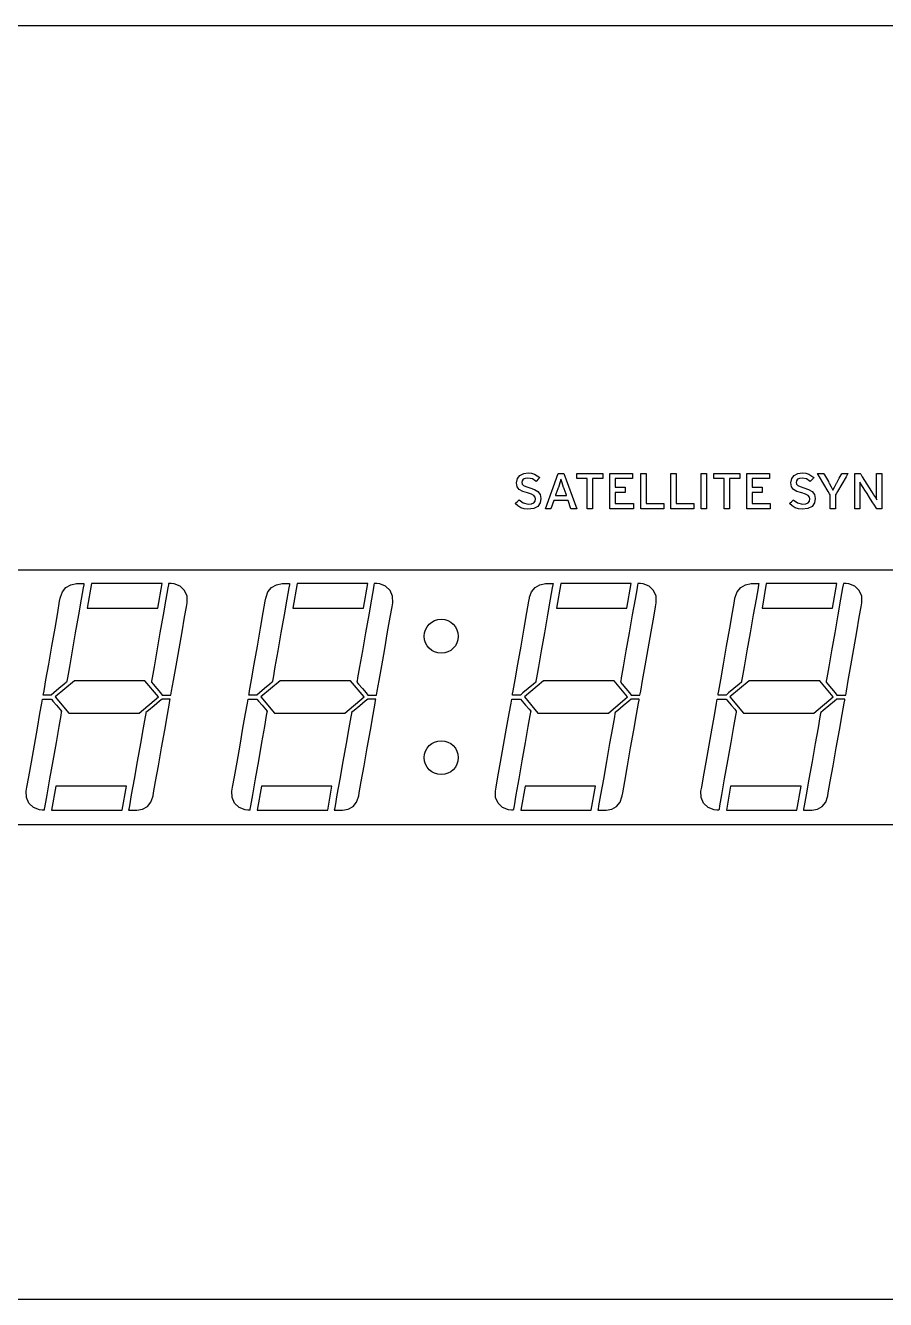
# Model space of a CAD drawing. Extents: x 294.5 to 305.5, y 218.5 to 222.1.
# Drawn here: x 299.939 to 302.066, y 218.902 to 222.052 of the extents above; entities that cross this region are included whole.
import ezdxf

# ---------------------------------------------------------------- set-up
doc = ezdxf.new("R2010")
doc.units = 0
doc.header["$MEASUREMENT"] = 0
doc.layers.get('0').update_dxf_attribs({"linetype": 'CONTINUOUS'})

msp = doc.modelspace()

# ---------------------------------------------------------------- linework, layer by layer
at = {"color": 7}
for points in [[(298.0355, 222.0523), (300, 222.0523), (301.9645, 222.0523), (303.6782, 222.0523), (304.8903, 222.0523), (305.2299, 222.0523), (305.3501, 222.0523), (305.4999, 221.9025), (305.4999, 221.78), (305.4999, 221.4572), (305.4999, 220.4775), (305.4999, 219.4978), (305.4999, 219.1749), (305.4999, 219.0525)], [(301.1817, 220.8561), (301.1724, 220.857), (301.1641, 220.8599), (301.1567, 220.8643), (301.1505, 220.8703), (301.152, 220.8717), (301.1553, 220.8749), (301.1585, 220.878), (301.16, 220.8794), (301.1703, 220.8718), (301.1827, 220.8689), (301.1907, 220.8698), (301.1963, 220.8722), (301.1996, 220.8762), (301.2007, 220.8818), (301.1997, 220.8863), (301.1963, 220.89), (301.1903, 220.8932), (301.181, 220.8964), (301.1689, 220.9005), (301.1603, 220.9053), (301.1552, 220.912), (301.1536, 220.9218), (301.1558, 220.9321), (301.162, 220.9398), (301.1712, 220.9446), (301.1824, 220.9462), (301.1908, 220.9454), (301.1983, 220.9431), (301.2112, 220.9344), (301.2098, 220.9329), (301.2066, 220.9298), (301.2035, 220.9267), (301.2021, 220.9252), (301.1929, 220.9313), (301.1814, 220.9334), (301.1748, 220.9325), (301.1703, 220.9302), (301.1676, 220.9268), (301.1668, 220.9225), (301.1677, 220.9184), (301.1707, 220.9151), (301.1767, 220.9121), (301.1861, 220.9089), (301.1978, 220.9049), (301.2065, 220.8997), (301.212, 220.8925), (301.2139, 220.8825), (301.212, 220.8718), (301.2062, 220.8634), (301.1962, 220.858), (301.1817, 220.8561)], [(301.2699, 220.91), (301.2661, 220.9212), (301.2644, 220.9265), (301.2634, 220.9303), (301.2623, 220.9265), (301.2606, 220.9212), (301.257, 220.91), (301.2567, 220.9091), (301.2559, 220.9068), (301.2534, 220.9), (301.251, 220.8931), (301.2502, 220.8908), (301.2499, 220.89), (301.251, 220.89), (301.2541, 220.89), (301.2634, 220.89), (301.2728, 220.89), (301.2758, 220.89), (301.277, 220.89), (301.2767, 220.8908), (301.2759, 220.8931), (301.2734, 220.9), (301.271, 220.9068), (301.2702, 220.9091), (301.2699, 220.91)], [(301.8595, 220.8561), (301.8504, 220.857), (301.8421, 220.8599), (301.8347, 220.8643), (301.8287, 220.8703), (301.8301, 220.8717), (301.8333, 220.8749), (301.8364, 220.878), (301.8378, 220.8794), (301.8483, 220.8718), (301.8606, 220.8689), (301.8686, 220.8698), (301.8743, 220.8722), (301.8777, 220.8762), (301.8789, 220.8818), (301.8778, 220.8863), (301.8745, 220.89), (301.8683, 220.8932), (301.8589, 220.8964), (301.8469, 220.9005), (301.8384, 220.9053), (301.8334, 220.912), (301.8317, 220.9218), (301.8339, 220.9321), (301.84, 220.9398), (301.8492, 220.9446), (301.8606, 220.9462), (301.8689, 220.9454), (301.8763, 220.9431), (301.889, 220.9344), (301.8876, 220.9329), (301.8845, 220.9298), (301.8813, 220.9267), (301.8799, 220.9252), (301.8709, 220.9313), (301.8595, 220.9334), (301.853, 220.9325), (301.8484, 220.9302), (301.8458, 220.9268), (301.845, 220.9225), (301.8458, 220.9184), (301.8489, 220.9151), (301.8547, 220.9121), (301.8639, 220.9089), (301.8756, 220.9049), (301.8845, 220.8997), (301.8901, 220.8925), (301.8921, 220.8825), (301.8902, 220.8718), (301.8842, 220.8634), (301.8741, 220.858), (301.8595, 220.8561)], [(301.9423, 220.892), (301.9423, 220.8905), (301.9423, 220.8866), (301.9423, 220.8747), (301.9423, 220.8628), (301.9423, 220.8589), (301.9423, 220.8574), (301.9402, 220.8574), (301.9357, 220.8574), (301.9311, 220.8574), (301.9291, 220.8574), (301.9291, 220.8589), (301.9291, 220.8628), (301.9291, 220.8747), (301.9291, 220.8866), (301.9291, 220.8905), (301.9291, 220.892), (301.9277, 220.8943), (301.9241, 220.9003), (301.9133, 220.9184), (301.9024, 220.9366), (301.8989, 220.9426), (301.8975, 220.9449), (301.9, 220.9449), (301.9053, 220.9449), (301.9107, 220.9449), (301.9131, 220.9449), (301.9137, 220.9439), (301.9152, 220.9411), (301.9199, 220.9329), (301.9246, 220.9246), (301.9261, 220.9219), (301.9267, 220.9208), (301.9317, 220.9113), (301.9355, 220.9035), (301.9396, 220.9112), (301.9446, 220.9208), (301.9452, 220.9219), (301.9468, 220.9246), (301.9516, 220.9329), (301.9564, 220.9411), (301.958, 220.9439), (301.9586, 220.9449), (301.9609, 220.9449), (301.966, 220.9449), (301.9711, 220.9449), (301.9735, 220.9449), (301.9721, 220.9426), (301.9686, 220.9366), (301.9579, 220.9184), (301.9471, 220.9003), (301.9436, 220.8943), (301.9423, 220.892)], [(302.044, 220.8574), (302.0425, 220.8598), (302.0385, 220.866), (302.0329, 220.8748), (302.0265, 220.8849), (302.0201, 220.895), (302.0145, 220.9038), (302.0106, 220.91), (302.0091, 220.9123), (302.0026, 220.9232), (302.0026, 220.9192), (302.0026, 220.9135), (302.0026, 220.9028), (302.0026, 220.9009), (302.0026, 220.8957), (302.0026, 220.8801), (302.0026, 220.8645), (302.0026, 220.8594), (302.0026, 220.8574), (302.0007, 220.8574), (301.9964, 220.8574), (301.992, 220.8574), (301.9901, 220.8574), (301.9901, 220.8584), (301.9901, 220.8612), (301.9901, 220.8711), (301.9901, 220.8851), (301.9901, 220.9012), (301.9901, 220.9172), (301.9901, 220.9312), (301.9901, 220.9411), (301.9901, 220.9439), (301.9901, 220.9449), (301.9922, 220.9449), (301.9967, 220.9449), (302.0012, 220.9449), (302.0033, 220.9449), (302.0047, 220.9426), (302.0085, 220.9366), (302.0199, 220.9183), (302.0313, 220.9), (302.0351, 220.8939), (302.0365, 220.8917), (302.0407, 220.8849), (302.044, 220.8791), (302.0439, 220.8831), (302.0438, 220.8889), (302.0437, 220.8998), (302.0437, 220.9017), (302.0437, 220.9068), (302.0437, 220.9223), (302.0437, 220.9378), (302.0437, 220.943), (302.0437, 220.9449), (302.0457, 220.9449), (302.0501, 220.9449), (302.0545, 220.9449), (302.0565, 220.9449), (302.0565, 220.9439), (302.0565, 220.9411), (302.0565, 220.9312), (302.0565, 220.9172), (302.0565, 220.9012), (302.0565, 220.8851), (302.0565, 220.8711), (302.0565, 220.8612), (302.0565, 220.8584), (302.0565, 220.8574), (302.0546, 220.8574), (302.0503, 220.8574), (302.046, 220.8574), (302.044, 220.8574)], [(302.3941, 220.0762), (301.6115, 220.0762), (300.7145, 220.0762), (299.8174, 220.0762), (299.0348, 220.0762), (298.4813, 220.0762), (298.3262, 220.0762), (298.2713, 220.0762), (298.2213, 220.126), (298.2213, 220.2088), (298.2213, 220.391), (298.2213, 220.5732), (298.2213, 220.656), (298.2713, 220.7062), (298.3262, 220.7062), (298.4813, 220.7062), (299.0348, 220.7062), (299.8174, 220.7062), (300.7145, 220.7062), (301.6115, 220.7062), (302.3941, 220.7062)], [(300.0258, 220.639), (300.0306, 220.6522), (300.0394, 220.6628), (300.0513, 220.6697), (300.0653, 220.6723), (300.0839, 220.6723), (300.0834, 220.6695), (300.0821, 220.6618), (300.0772, 220.6342), (300.0704, 220.5952), (300.0626, 220.5505), (300.0547, 220.5058), (300.0479, 220.4668), (300.043, 220.4393), (300.0417, 220.4315), (300.0412, 220.4288), (300.0353, 220.4238), (300.0222, 220.4129), (300.0092, 220.4019), (300.0032, 220.3969), (299.9834, 220.3969), (299.9839, 220.3997), (299.9852, 220.4073), (299.99, 220.4348), (299.9968, 220.4735), (300.0046, 220.518), (300.0124, 220.5624), (300.0191, 220.6012), (300.0239, 220.6286), (300.0253, 220.6363), (300.0258, 220.639)], [(300.2506, 220.4288), (300.2547, 220.4238), (300.2639, 220.4129), (300.273, 220.4019), (300.2772, 220.3969), (300.2989, 220.3969), (300.3006, 220.4067), (300.3052, 220.4326), (300.3117, 220.4691), (300.3191, 220.511), (300.3265, 220.5529), (300.3329, 220.5895), (300.3375, 220.6153), (300.3393, 220.6251), (300.3388, 220.641), (300.3326, 220.6551), (300.3216, 220.6658), (300.3069, 220.6716), (300.2999, 220.6723), (300.2933, 220.6723), (300.2928, 220.6695), (300.2915, 220.6618), (300.2866, 220.6342), (300.2798, 220.5952), (300.2719, 220.5505), (300.2641, 220.5058), (300.2573, 220.4668), (300.2524, 220.4393), (300.2511, 220.4315), (300.2506, 220.4288)], [(300.5341, 220.639), (300.5389, 220.6522), (300.5478, 220.6628), (300.5597, 220.6697), (300.5737, 220.6723), (300.5924, 220.6723), (300.5919, 220.6695), (300.5905, 220.6618), (300.5857, 220.6342), (300.5789, 220.5952), (300.571, 220.5505), (300.5632, 220.5058), (300.5563, 220.4668), (300.5515, 220.4393), (300.5501, 220.4315), (300.5497, 220.4288), (300.5437, 220.4238), (300.5307, 220.4129), (300.5176, 220.4019), (300.5117, 220.3969), (300.4917, 220.3969), (300.4921, 220.3997), (300.4935, 220.4073), (300.4983, 220.4348), (300.5051, 220.4735), (300.5129, 220.518), (300.5206, 220.5624), (300.5274, 220.6012), (300.5322, 220.6286), (300.5336, 220.6363), (300.5341, 220.639)], [(300.7589, 220.4288), (300.7631, 220.4238), (300.7723, 220.4129), (300.7815, 220.4019), (300.7857, 220.3969), (300.8074, 220.3969), (300.8091, 220.4067), (300.8137, 220.4326), (300.8201, 220.4691), (300.8275, 220.511), (300.8349, 220.5529), (300.8414, 220.5895), (300.846, 220.6153), (300.8477, 220.6251), (300.8472, 220.641), (300.841, 220.6551), (300.8299, 220.6658), (300.8152, 220.6716), (300.8084, 220.6723), (300.8016, 220.6723), (300.8011, 220.6695), (300.7998, 220.6618), (300.7949, 220.6342), (300.7881, 220.5952), (300.7802, 220.5505), (300.7724, 220.5058), (300.7655, 220.4668), (300.7607, 220.4393), (300.7594, 220.4315), (300.7589, 220.4288)], [(301.1858, 220.639), (301.1906, 220.6522), (301.1995, 220.6628), (301.2114, 220.6697), (301.2255, 220.6723), (301.2438, 220.6723), (301.2433, 220.6695), (301.2419, 220.6618), (301.2371, 220.6342), (301.2302, 220.5952), (301.2224, 220.5505), (301.2146, 220.5058), (301.2077, 220.4668), (301.2029, 220.4393), (301.2015, 220.4315), (301.201, 220.4288), (301.1952, 220.4238), (301.1822, 220.4129), (301.1693, 220.4019), (301.1634, 220.3969), (301.1434, 220.3969), (301.1439, 220.3997), (301.1452, 220.4073), (301.15, 220.4348), (301.1568, 220.4735), (301.1646, 220.518), (301.1724, 220.5624), (301.1792, 220.6012), (301.184, 220.6286), (301.1853, 220.6363), (301.1858, 220.639)], [(301.4106, 220.4288), (301.4147, 220.4238), (301.4238, 220.4129), (301.4329, 220.4019), (301.437, 220.3969), (301.4587, 220.3969), (301.4605, 220.4067), (301.465, 220.4326), (301.4715, 220.4691), (301.4789, 220.511), (301.4863, 220.5529), (301.4928, 220.5895), (301.4974, 220.6153), (301.4991, 220.6251), (301.4987, 220.641), (301.4925, 220.6551), (301.4816, 220.6658), (301.4669, 220.6716), (301.4601, 220.6723), (301.4533, 220.6723), (301.4528, 220.6695), (301.4515, 220.6618), (301.4466, 220.6342), (301.4398, 220.5952), (301.432, 220.5505), (301.4241, 220.5058), (301.4173, 220.4668), (301.4124, 220.4393), (301.4111, 220.4315), (301.4106, 220.4288)], [(301.6941, 220.639), (301.6989, 220.6522), (301.7078, 220.6628), (301.7197, 220.6697), (301.7337, 220.6723), (301.7524, 220.6723), (301.7519, 220.6695), (301.7506, 220.6618), (301.7457, 220.6342), (301.7389, 220.5952), (301.731, 220.5505), (301.7232, 220.5058), (301.7163, 220.4668), (301.7115, 220.4393), (301.7101, 220.4315), (301.7097, 220.4288), (301.7037, 220.4238), (301.6907, 220.4129), (301.6776, 220.4019), (301.6717, 220.3969), (301.6517, 220.3969), (301.6522, 220.3997), (301.6535, 220.4073), (301.6583, 220.4348), (301.6651, 220.4735), (301.6729, 220.518), (301.6807, 220.5624), (301.6874, 220.6012), (301.6922, 220.6286), (301.6936, 220.6363), (301.6941, 220.639)], [(301.9189, 220.4288), (301.9231, 220.4238), (301.9323, 220.4129), (301.9415, 220.4019), (301.9457, 220.3969), (301.9674, 220.3969), (301.9691, 220.4067), (301.9736, 220.4326), (301.98, 220.4691), (301.9874, 220.511), (301.9947, 220.5529), (302.0011, 220.5895), (302.0057, 220.6153), (302.0074, 220.6251), (302.0071, 220.641), (302.0009, 220.6551), (301.9899, 220.6658), (301.9752, 220.6716), (301.9684, 220.6723), (301.9616, 220.6723), (301.9611, 220.6695), (301.9598, 220.6618), (301.9549, 220.6342), (301.9481, 220.5952), (301.9402, 220.5505), (301.9324, 220.5058), (301.9256, 220.4668), (301.9207, 220.4393), (301.9194, 220.4315), (301.9189, 220.4288)], [(300.0285, 220.3569), (300.028, 220.3542), (300.0266, 220.3464), (300.0218, 220.3187), (300.0149, 220.2795), (300.007, 220.2345), (299.999, 220.1896), (299.9921, 220.1504), (299.9873, 220.1226), (299.9859, 220.1149), (299.9854, 220.1121), (299.9805, 220.1121), (299.9737, 220.1128), (299.959, 220.1185), (299.9479, 220.1291), (299.9417, 220.1431), (299.9413, 220.1589), (299.9431, 220.1687), (299.9476, 220.1945), (299.9541, 220.231), (299.9614, 220.2728), (299.9688, 220.3147), (299.9752, 220.3512), (299.9798, 220.377), (299.9815, 220.3868), (300.0034, 220.3868), (300.0073, 220.3821), (300.0159, 220.3718), (300.0246, 220.3616), (300.0285, 220.3569)], [(300.2772, 220.3868), (300.2709, 220.3816), (300.2572, 220.3701), (300.2434, 220.3587), (300.2372, 220.3535), (300.2367, 220.3508), (300.2354, 220.3432), (300.2305, 220.3158), (300.2237, 220.2771), (300.2158, 220.2328), (300.208, 220.1885), (300.2011, 220.1498), (300.1963, 220.1225), (300.1949, 220.1148), (300.1945, 220.1121), (300.2151, 220.1121), (300.229, 220.1146), (300.2409, 220.1214), (300.2497, 220.1318), (300.2545, 220.145), (300.255, 220.1477), (300.2563, 220.1554), (300.2612, 220.1828), (300.268, 220.2215), (300.2758, 220.2659), (300.2837, 220.3103), (300.2905, 220.349), (300.2954, 220.3764), (300.2967, 220.384), (300.2972, 220.3868), (300.2772, 220.3868)], [(300.5368, 220.3569), (300.5363, 220.3542), (300.5349, 220.3464), (300.53, 220.3187), (300.5231, 220.2795), (300.5152, 220.2345), (300.5073, 220.1896), (300.5004, 220.1504), (300.4956, 220.1226), (300.4942, 220.1149), (300.4937, 220.1121), (300.489, 220.1121), (300.4822, 220.1128), (300.4674, 220.1185), (300.4564, 220.1291), (300.4501, 220.1431), (300.4496, 220.1589), (300.4514, 220.1687), (300.4559, 220.1945), (300.4624, 220.231), (300.4698, 220.2728), (300.4772, 220.3147), (300.4837, 220.3512), (300.4882, 220.377), (300.49, 220.3868), (300.5117, 220.3868), (300.5156, 220.3821), (300.5242, 220.3718), (300.5328, 220.3616), (300.5368, 220.3569)], [(300.7857, 220.3868), (300.7794, 220.3816), (300.7657, 220.3701), (300.7519, 220.3587), (300.7456, 220.3535), (300.7452, 220.3508), (300.7438, 220.3432), (300.739, 220.3158), (300.7321, 220.2771), (300.7243, 220.2328), (300.7164, 220.1885), (300.7096, 220.1498), (300.7048, 220.1225), (300.7034, 220.1148), (300.7029, 220.1121), (300.7236, 220.1121), (300.7374, 220.1146), (300.7492, 220.1214), (300.7581, 220.1318), (300.7629, 220.145), (300.7634, 220.1477), (300.7648, 220.1554), (300.7696, 220.1828), (300.7765, 220.2215), (300.7843, 220.2659), (300.7921, 220.3103), (300.799, 220.349), (300.8038, 220.3764), (300.8052, 220.384), (300.8057, 220.3868), (300.7857, 220.3868)], [(301.1885, 220.3569), (301.188, 220.3542), (301.1866, 220.3464), (301.1818, 220.3187), (301.1749, 220.2795), (301.167, 220.2345), (301.1591, 220.1896), (301.1522, 220.1504), (301.1473, 220.1226), (301.1459, 220.1149), (301.1454, 220.1121), (301.1407, 220.1121), (301.1336, 220.1128), (301.1188, 220.1185), (301.1079, 220.1291), (301.1018, 220.1431), (301.1013, 220.1589), (301.1031, 220.1687), (301.1077, 220.1945), (301.1141, 220.231), (301.1215, 220.2728), (301.1289, 220.3147), (301.1354, 220.3512), (301.14, 220.377), (301.1417, 220.3868), (301.1634, 220.3868), (301.1673, 220.3821), (301.1759, 220.3718), (301.1846, 220.3616), (301.1885, 220.3569)], [(301.437, 220.3868), (301.4308, 220.3816), (301.4172, 220.3701), (301.4036, 220.3587), (301.3974, 220.3535), (301.3969, 220.3508), (301.3955, 220.3432), (301.3907, 220.3158), (301.3838, 220.2771), (301.376, 220.2328), (301.3682, 220.1885), (301.3613, 220.1498), (301.3565, 220.1225), (301.3551, 220.1148), (301.3546, 220.1121), (301.3753, 220.1121), (301.389, 220.1146), (301.4008, 220.1214), (301.4096, 220.1318), (301.4143, 220.145), (301.4148, 220.1477), (301.4162, 220.1554), (301.421, 220.1828), (301.4278, 220.2215), (301.4357, 220.2659), (301.4435, 220.3103), (301.4504, 220.349), (301.4552, 220.3764), (301.4566, 220.384), (301.457, 220.3868), (301.437, 220.3868)], [(301.6968, 220.3569), (301.6963, 220.3542), (301.6949, 220.3464), (301.69, 220.3187), (301.6832, 220.2795), (301.6752, 220.2345), (301.6673, 220.1896), (301.6604, 220.1504), (301.6556, 220.1226), (301.6542, 220.1149), (301.6537, 220.1121), (301.649, 220.1121), (301.6418, 220.1128), (301.6271, 220.1185), (301.6162, 220.1291), (301.61, 220.1431), (301.6096, 220.1589), (301.6114, 220.1687), (301.6159, 220.1945), (301.6224, 220.231), (301.6298, 220.2728), (301.6372, 220.3147), (301.6437, 220.3512), (301.6482, 220.377), (301.65, 220.3868), (301.6717, 220.3868), (301.6756, 220.3821), (301.6842, 220.3718), (301.6929, 220.3616), (301.6968, 220.3569)], [(301.9457, 220.3868), (301.9394, 220.3816), (301.9257, 220.3701), (301.9119, 220.3587), (301.9057, 220.3535), (301.9052, 220.3508), (301.9038, 220.3432), (301.899, 220.3158), (301.8921, 220.2771), (301.8843, 220.2328), (301.8764, 220.1885), (301.8696, 220.1498), (301.8648, 220.1225), (301.8634, 220.1148), (301.8629, 220.1121), (301.8836, 220.1121), (301.8974, 220.1146), (301.9092, 220.1214), (301.9179, 220.1318), (301.9226, 220.145), (301.9231, 220.1477), (301.9244, 220.1554), (301.9293, 220.1828), (301.9361, 220.2215), (301.944, 220.2659), (301.9518, 220.3103), (301.9587, 220.349), (301.9635, 220.3764), (301.9649, 220.384), (301.9653, 220.3868), (301.9457, 220.3868)], [(305.4999, 219.0525), (305.3501, 218.9022), (305.2299, 218.9022), (304.8903, 218.9022), (303.6782, 218.9022), (301.9645, 218.9022), (300, 218.9022), (298.0355, 218.9022)]]:
    msp.add_lwpolyline(points, dxfattribs=at)
for points in [[(301.2882, 220.8574), (301.2811, 220.8781), (301.2458, 220.8781), (301.2387, 220.8574), (301.2251, 220.8574), (301.2566, 220.9449), (301.2705, 220.9449), (301.3024, 220.8574)], [(301.3414, 220.932), (301.3414, 220.8574), (301.3282, 220.8574), (301.3282, 220.932), (301.3028, 220.932), (301.3028, 220.9449), (301.3668, 220.9449), (301.3668, 220.932)], [(301.3841, 220.8574), (301.3841, 220.9449), (301.4404, 220.9449), (301.4404, 220.9323), (301.3974, 220.9323), (301.3974, 220.9106), (301.4225, 220.9106), (301.4225, 220.8978), (301.3974, 220.8978), (301.3974, 220.8703), (301.4425, 220.8703), (301.4425, 220.8574)], [(301.4611, 220.8574), (301.4611, 220.9449), (301.474, 220.9449), (301.474, 220.8703), (301.5177, 220.8703), (301.5177, 220.8574)], [(301.5354, 220.8574), (301.5354, 220.9449), (301.5486, 220.9449), (301.5486, 220.8703), (301.592, 220.8703), (301.592, 220.8574)], [(301.6103, 220.8574), (301.6103, 220.9449), (301.6235, 220.9449), (301.6235, 220.8574)], [(301.6802, 220.932), (301.6802, 220.8574), (301.6669, 220.8574), (301.6669, 220.932), (301.6415, 220.932), (301.6415, 220.9449), (301.7056, 220.9449), (301.7056, 220.932)], [(301.7229, 220.8574), (301.7229, 220.9449), (301.7792, 220.9449), (301.7792, 220.9323), (301.7358, 220.9323), (301.7358, 220.9106), (301.7609, 220.9106), (301.7609, 220.8978), (301.7358, 220.8978), (301.7358, 220.8703), (301.7809, 220.8703), (301.7809, 220.8574)], [(300.2772, 220.6723), (300.1029, 220.6723), (300.0922, 220.6119), (300.2665, 220.6119)], [(300.7857, 220.6723), (300.611, 220.6723), (300.6005, 220.6119), (300.7748, 220.6119)], [(301.437, 220.6723), (301.2627, 220.6723), (301.2522, 220.6119), (301.4265, 220.6119)], [(301.9457, 220.6723), (301.771, 220.6723), (301.7605, 220.6119), (301.9348, 220.6119)], [(300.0129, 220.3922), (300.0463, 220.3522), (300.2207, 220.3522), (300.2682, 220.3922), (300.2348, 220.4322), (300.0605, 220.4322)], [(300.5212, 220.3922), (300.5547, 220.3522), (300.729, 220.3522), (300.7765, 220.3922), (300.7433, 220.4322), (300.569, 220.4322)], [(301.1729, 220.3922), (301.2065, 220.3522), (301.3808, 220.3522), (301.4282, 220.3922), (301.3947, 220.4322), (301.2204, 220.4322)], [(301.6812, 220.3922), (301.7147, 220.3522), (301.889, 220.3522), (301.9365, 220.3922), (301.9033, 220.4322), (301.7287, 220.4322)], [(300.0039, 220.1121), (300.1784, 220.1121), (300.189, 220.1718), (300.0146, 220.1718)], [(300.5124, 220.1121), (300.6866, 220.1121), (300.6972, 220.1718), (300.5229, 220.1718)], [(301.1641, 220.1121), (301.3384, 220.1121), (301.3489, 220.1718), (301.1746, 220.1718)], [(301.6724, 220.1121), (301.8467, 220.1121), (301.8572, 220.1718), (301.6829, 220.1718)]]:
    msp.add_lwpolyline(points, close=True, dxfattribs=at)
for centre in [(300.9674, 220.5421), (300.9674, 220.242)]:
    msp.add_circle(centre, 0.042, dxfattribs=at)

doc.saveas('drawing.dxf')
